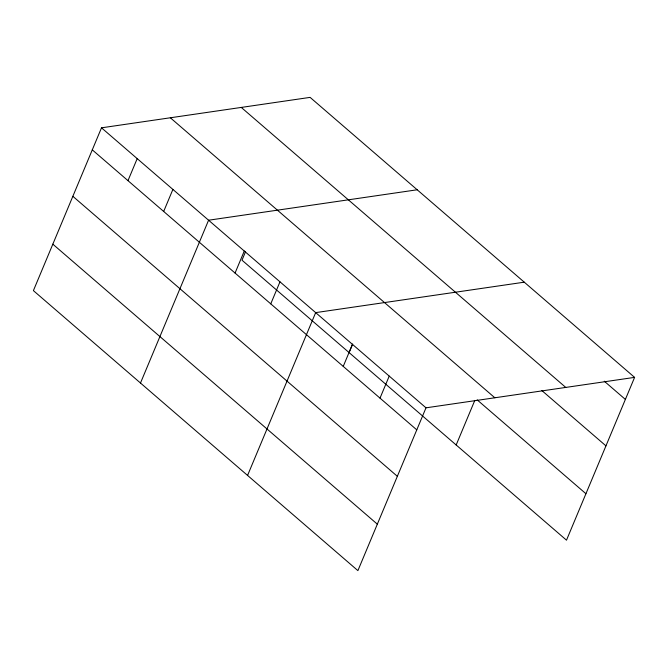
<?xml version="1.0" encoding="UTF-8"?>
<svg xmlns="http://www.w3.org/2000/svg" width="668" height="668" viewBox="0 0 668 668"><rect width="100%" height="100%" fill="white"/><g stroke="black" fill="none" stroke-linecap="round" stroke-linejoin="round"><path stroke-width="1" d="M634.6 377.378L310.102 97.378L101.503 127.822L33.4 290.622L357.898 570.622L426 407.822L634.6 377.378L566.497 540.178L242 260.178L245.565 251.644M127.98 180.652L137.199 158.625M163.677 211.455L172.895 189.42M140.489 383.023L208.583 220.223L417.183 189.779M235.061 273.053L244.279 251.026M270.757 303.856L279.976 281.821M247.569 475.424L315.672 312.624L524.271 282.18M343.235 366.39L352.445 344.362M349.08 352.579L352.654 344.045M380.009 398.128L389.227 376.092M456.169 444.98L474.806 400.416M604.256 381.186L625.382 399.414M241.265 107.423L565.763 387.423M541.79 390.496L605.951 445.865M170.34 117.777L494.838 397.777M477.169 399.873L585.928 493.727M101.503 127.822L426 407.822M92.284 149.857L416.782 429.858M72.854 196.308L397.351 476.309M52.83 244.171L377.336 524.171"/></g></svg>
